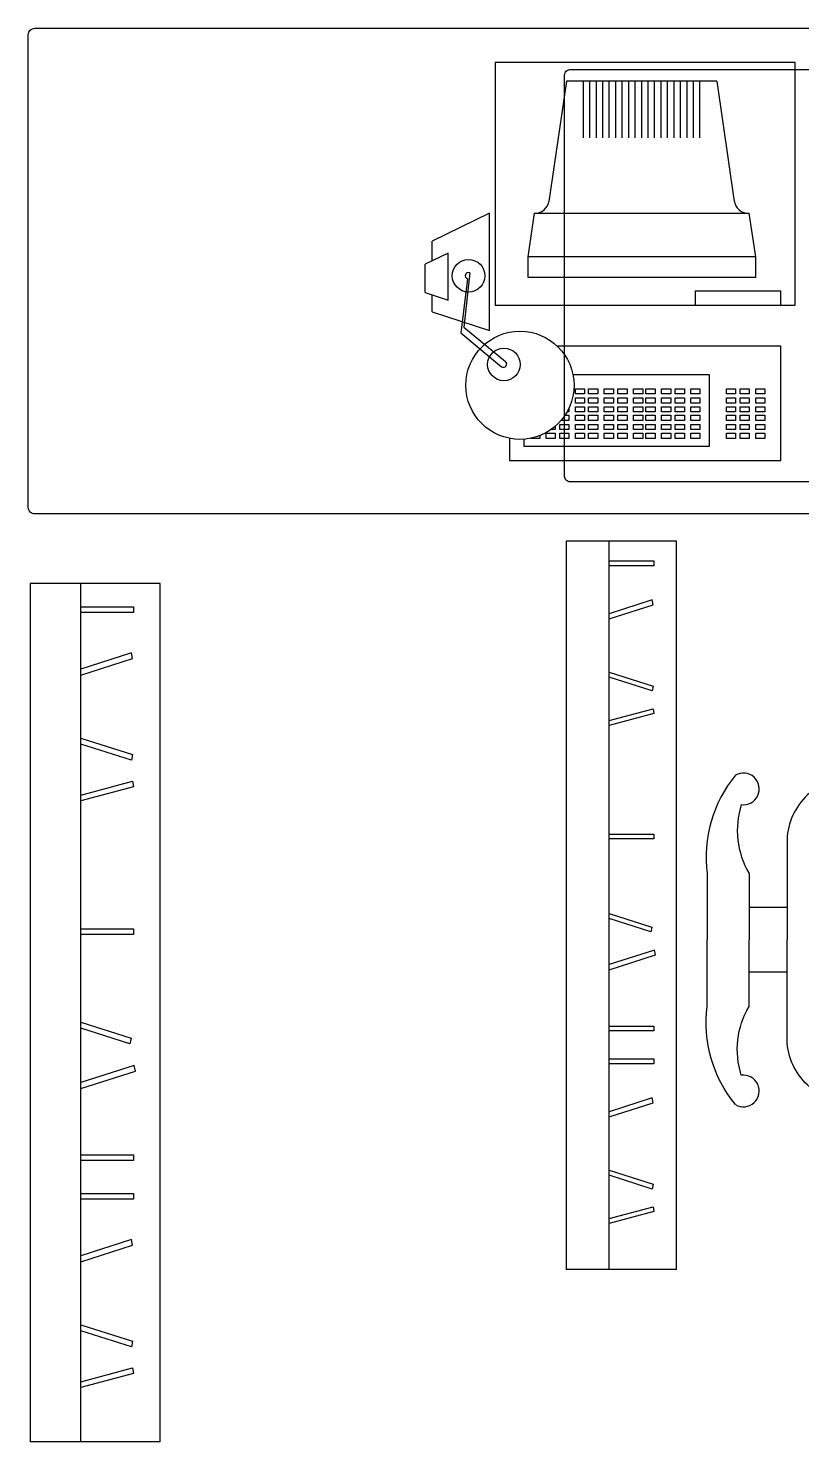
# Model space of a CAD drawing. Header units: millimetres. Extents: x -12161372 to 46643, y -9506984 to 15358.
# Drawn here: x -12161372 to -7529969, y -9355469 to -887861 of the extents above; entities that cross this region are included whole.
import ezdxf

# ---------------------------------------------------------------- set-up
doc = ezdxf.new("R2010")
doc.units = ezdxf.units.MM
doc.layers.add('GRID', color=7, linetype='Continuous', plot=False)

msp = doc.modelspace()

# ---------------------------------------------------------------- linework, layer by layer
at = {"layer": 'GRID'}
for p, q in [((-7568967.462, -1092960.782), (-9365636.525, -1092960.782)), ((-9365636.525, -1092960.782), (-9365636.525, -2547407.167)), ((-7568967.462, -2547407.167), (-7568967.462, -1092960.782)), ((-8937980.587, -1204209.212), (-9043628.362, -1925446.939)), ((-8039140.196, -1204209.212), (-8937980.587, -1204209.212)), ((-8839405.838, -1204209.212), (-8839405.838, -1544755.343)), ((-8800614.554, -1204209.212), (-8800614.554, -1544755.343)), ((-8761823.27, -1204209.212), (-8761823.27, -1544755.343)), ((-8723031.985, -1204209.212), (-8723031.985, -1544755.343)), ((-8684240.701, -1204209.212), (-8684240.701, -1544755.343)), ((-8645449.416, -1204209.212), (-8645449.416, -1544755.343)), ((-8606658.132, -1204209.212), (-8606658.132, -1544755.343)), ((-8567866.848, -1204209.212), (-8567866.848, -1544755.343)), ((-8529075.563, -1204209.212), (-8529075.563, -1544755.343)), ((-8490284.279, -1204209.212), (-8490284.279, -1544755.343)), ((-8451492.995, -1204209.212), (-8451492.995, -1544755.343)), ((-8412701.71, -1204209.212), (-8412701.71, -1544755.343)), ((-8412701.71, -1204209.212), (-8412701.71, -1544755.343)), ((-8373910.426, -1204209.212), (-8373910.426, -1544755.343)), ((-8335119.141, -1204209.212), (-8335119.141, -1544755.343)), ((-8296327.857, -1204209.212), (-8296327.857, -1544755.343)), ((-8257536.573, -1204209.212), (-8257536.573, -1544755.343)), ((-8218745.288, -1204209.212), (-8218745.288, -1544755.343)), ((-8179954.004, -1204209.212), (-8179954.004, -1544755.343)), ((-8141162.719, -1204209.212), (-8141162.719, -1544755.343)), ((-8039140.196, -1204209.212), (-7933492.422, -1925446.939)), ((-9398586.91, -1996167.654), (-9742089.645, -2162728.075)), ((-9398586.91, -2698986.478), (-9398586.91, -1996167.654)), ((-9132383.783, -1996069.892), (-9170717.284, -2257765.577)), ((-9132383.783, -1996069.892), (-7844737.001, -1996069.892)), ((-7805264.073, -2257765.577), (-7844737.001, -1996069.892)), ((-9742089.645, -2281011.2), (-9742089.645, -2162728.075)), ((-9646616.776, -2234717.533), (-9784017.87, -2301341.701)), ((-9646616.776, -2515845.062), (-9646616.776, -2234717.533)), ((-7805264.073, -2257765.577), (-9170717.284, -2257765.577)), ((-9170717.284, -2257765.577), (-9170717.284, -2378739.678)), ((-7805264.073, -2378739.678), (-7805264.073, -2257765.577)), ((-9784017.87, -2470516.755), (-9784017.87, -2301341.701)), ((-9518270.702, -2352471.929), (-9553544.905, -2677926.458)), ((-9531688.26, -2388868.809), (-9571669.866, -2712587.973)), ((-9170717.284, -2378739.678), (-7805264.073, -2378739.678)), ((-9784017.87, -2470516.755), (-9646616.776, -2515845.062)), ((-9742089.645, -2585665.71), (-9742089.645, -2484348.781)), ((-7654523.131, -2461851.497), (-8167857.15, -2461851.497)), ((-8167857.15, -2461851.497), (-8167857.15, -2547407.167)), ((-7654523.131, -2547407.167), (-7654523.131, -2461851.497)), ((-9742089.645, -2585665.71), (-9398586.91, -2698986.478)), ((-9365636.525, -2547407.167), (-7568967.462, -2547407.167)), ((-9553544.905, -2677926.458), (-9304735.496, -2883758.1)), ((-9571669.866, -2712587.973), (-9326971.461, -2915543.719)), ((-7654910.224, -2792884.208), (-8993090.861, -2792884.208)), ((-7654910.224, -3477329.565), (-7654910.224, -2792884.208)), ((-8082688.572, -2963995.547), (-8899570.233, -2963995.547)), ((-8082688.572, -3391773.896), (-8082688.572, -2963995.547)), ((-9280467.947, -3344322.968), (-9280467.947, -3477329.565)), ((-9194912.278, -3349741.17), (-9194912.278, -3391773.896)), ((-9194912.278, -3391773.896), (-8082688.572, -3391773.896)), ((-9280467.947, -3477329.565), (-7654910.224, -3477329.565)), ((-8940003.841, -3959987.725), (-8940003.841, -8324200.428)), ((-8279129.03, -3959987.725), (-8940003.841, -3959987.725)), ((-8682563.428, -8324200.428), (-8682563.428, -3959987.725)), ((-8279129.03, -8324200.428), (-8279129.03, -3959987.725)), ((-12150009.891, -4214994.174), (-12150009.891, -9355468.945)), ((-11371585.345, -4214994.174), (-12150009.891, -4214994.174)), ((-11846778.578, -9355468.945), (-11846778.578, -4214994.174)), ((-11371585.345, -9355468.945), (-11371585.345, -4214994.174)), ((-7617449.894, -6155374.061), (-7844979.728, -6155374.061)), ((-7617449.894, -6543286.905), (-7844979.728, -6543286.905)), ((-8279129.03, -8324200.428), (-8940003.841, -8324200.428)), ((-11371585.345, -9355468.945), (-12150009.891, -9355468.945))]:
    msp.add_line(p, q, dxfattribs=at)
for points in [[(-6417566.335, -3797207.58), (-12122580.311, -3797207.58, -0.4142135624), (-12161371.596, -3758416.296), (-12161371.596, -926652.536, -0.4142135624), (-12122580.311, -887861.252), (-5408992.941, -887861.252)], [(-4073215.44, -3605291.001), (-8916716.396, -3605291.001, -0.4142135624), (-8949649.817, -3572357.581), (-8949649.817, -1168217.9, -0.4142135624), (-8916716.396, -1135284.48), (-3216946.512, -1135284.48)], [(-7926828.815, -5362490.373, 0.2070656746), (-8095862.379, -5952425.485), (-8095862.379, -6349330.483)], [(-5685643.932, -6349330.483), (-5685643.932, -5767461.218, 0.4142135624), (-6073556.776, -5379548.374), (-7237295.307, -5379548.374, 0.4183761947), (-7617449.894, -5767461.218), (-7617449.894, -6349330.483)], [(-7891605.39, -5538427.953, 0.2145783813), (-7844979.728, -5950829.149), (-7844979.728, -6349330.483)], [(-7926828.815, -7336170.594, -0.2070656746), (-8095862.379, -6746235.481), (-8095862.379, -6349330.483)], [(-7891605.39, -7160233.014, -0.2145783813), (-7844979.728, -6747831.818), (-7844979.728, -6349330.483)], [(-5685643.932, -6349330.483), (-5685643.932, -6931199.749, -0.4142135624), (-6073556.776, -7319112.593), (-7237295.307, -7319112.593, -0.4183761947), (-7617449.894, -6931199.749), (-7617449.894, -6349330.483)]]:
    msp.add_lwpolyline(points, format="xyb", dxfattribs=at)
for points in [[(-8830196.221, -3078510.755), (-8885384.426, -3078510.755), (-8885384.426, -3047336.905), (-8830196.221, -3047336.905)], [(-8751013.512, -3078510.755), (-8806201.717, -3078510.755), (-8806201.717, -3047336.905), (-8751013.512, -3047336.905)], [(-8657433.467, -3078510.755), (-8712621.672, -3078510.755), (-8712621.672, -3047336.905), (-8657433.467, -3047336.905)], [(-8575851.027, -3078510.755), (-8631039.231, -3078510.755), (-8631039.231, -3047336.905), (-8575851.027, -3047336.905)], [(-8482270.982, -3078510.755), (-8537459.186, -3078510.755), (-8537459.186, -3047336.905), (-8482270.982, -3047336.905)], [(-8407887.385, -3078510.755), (-8463075.59, -3078510.755), (-8463075.59, -3047336.905), (-8407887.385, -3047336.905)], [(-8314307.34, -3078510.755), (-8369495.545, -3078510.755), (-8369495.545, -3047336.905), (-8314307.34, -3047336.905)], [(-8232724.899, -3078510.755), (-8287913.104, -3078510.755), (-8287913.104, -3047336.905), (-8232724.899, -3047336.905)], [(-8139144.854, -3078510.755), (-8194333.059, -3078510.755), (-8194333.059, -3047336.905), (-8139144.854, -3047336.905)], [(-7925590.88, -3078510.755), (-7980779.085, -3078510.755), (-7980779.085, -3047336.905), (-7925590.88, -3047336.905)], [(-7844008.439, -3078510.755), (-7899196.644, -3078510.755), (-7899196.644, -3047336.905), (-7844008.439, -3047336.905)], [(-7750428.395, -3078510.755), (-7805616.599, -3078510.755), (-7805616.599, -3047336.905), (-7750428.395, -3047336.905)], [(-8830196.221, -3133664.405), (-8885384.426, -3133664.405), (-8885384.426, -3102490.555), (-8830196.221, -3102490.555)], [(-8751013.512, -3133664.405), (-8806201.717, -3133664.405), (-8806201.717, -3102490.555), (-8751013.512, -3102490.555)], [(-8657433.467, -3133664.405), (-8712621.672, -3133664.405), (-8712621.672, -3102490.555), (-8657433.467, -3102490.555)], [(-8575851.027, -3133664.405), (-8631039.231, -3133664.405), (-8631039.231, -3102490.555), (-8575851.027, -3102490.555)], [(-8482270.982, -3133664.405), (-8537459.186, -3133664.405), (-8537459.186, -3102490.555), (-8482270.982, -3102490.555)], [(-8407887.385, -3133664.405), (-8463075.59, -3133664.405), (-8463075.59, -3102490.555), (-8407887.385, -3102490.555)], [(-8314307.34, -3133664.405), (-8369495.545, -3133664.405), (-8369495.545, -3102490.555), (-8314307.34, -3102490.555)], [(-8232724.899, -3133664.405), (-8287913.104, -3133664.405), (-8287913.104, -3102490.555), (-8232724.899, -3102490.555)], [(-8139144.854, -3133664.405), (-8194333.059, -3133664.405), (-8194333.059, -3102490.555), (-8139144.854, -3102490.555)], [(-7925590.88, -3133664.405), (-7980779.085, -3133664.405), (-7980779.085, -3102490.555), (-7925590.88, -3102490.555)], [(-7844008.439, -3133664.405), (-7899196.644, -3133664.405), (-7899196.644, -3102490.555), (-7844008.439, -3102490.555)], [(-7750428.395, -3133664.405), (-7805616.599, -3133664.405), (-7805616.599, -3102490.555), (-7750428.395, -3102490.555)], [(-8830196.221, -3186419.965), (-8885384.426, -3186419.965), (-8885384.426, -3155246.115), (-8830196.221, -3155246.115)], [(-8830196.221, -3236777.213), (-8885384.426, -3236777.213), (-8885384.426, -3205603.363), (-8830196.221, -3205603.363)], [(-8751013.512, -3186419.965), (-8806201.717, -3186419.965), (-8806201.717, -3155246.115), (-8751013.512, -3155246.115)], [(-8751013.512, -3236777.213), (-8806201.717, -3236777.213), (-8806201.717, -3205603.363), (-8751013.512, -3205603.363)], [(-8657433.467, -3186419.965), (-8712621.672, -3186419.965), (-8712621.672, -3155246.115), (-8657433.467, -3155246.115)], [(-8657433.467, -3236777.213), (-8712621.672, -3236777.213), (-8712621.672, -3205603.363), (-8657433.467, -3205603.363)], [(-8575851.027, -3186419.965), (-8631039.231, -3186419.965), (-8631039.231, -3155246.115), (-8575851.027, -3155246.115)], [(-8575851.027, -3236777.213), (-8631039.231, -3236777.213), (-8631039.231, -3205603.363), (-8575851.027, -3205603.363)], [(-8482270.982, -3186419.965), (-8537459.186, -3186419.965), (-8537459.186, -3155246.115), (-8482270.982, -3155246.115)], [(-8482270.982, -3236777.213), (-8537459.186, -3236777.213), (-8537459.186, -3205603.363), (-8482270.982, -3205603.363)], [(-8407887.385, -3186419.965), (-8463075.59, -3186419.965), (-8463075.59, -3155246.115), (-8407887.385, -3155246.115)], [(-8407887.385, -3236777.213), (-8463075.59, -3236777.213), (-8463075.59, -3205603.363), (-8407887.385, -3205603.363)], [(-8314307.34, -3186419.965), (-8369495.545, -3186419.965), (-8369495.545, -3155246.115), (-8314307.34, -3155246.115)], [(-8314307.34, -3236777.213), (-8369495.545, -3236777.213), (-8369495.545, -3205603.363), (-8314307.34, -3205603.363)], [(-8232724.899, -3186419.965), (-8287913.104, -3186419.965), (-8287913.104, -3155246.115), (-8232724.899, -3155246.115)], [(-8232724.899, -3236777.213), (-8287913.104, -3236777.213), (-8287913.104, -3205603.363), (-8232724.899, -3205603.363)], [(-8139144.854, -3186419.965), (-8194333.059, -3186419.965), (-8194333.059, -3155246.115), (-8139144.854, -3155246.115)], [(-8139144.854, -3236777.213), (-8194333.059, -3236777.213), (-8194333.059, -3205603.363), (-8139144.854, -3205603.363)], [(-7925590.88, -3186419.965), (-7980779.085, -3186419.965), (-7980779.085, -3155246.115), (-7925590.88, -3155246.115)], [(-7925590.88, -3236777.213), (-7980779.085, -3236777.213), (-7980779.085, -3205603.363), (-7925590.88, -3205603.363)], [(-7844008.439, -3186419.965), (-7899196.644, -3186419.965), (-7899196.644, -3155246.115), (-7844008.439, -3155246.115)], [(-7844008.439, -3236777.213), (-7899196.644, -3236777.213), (-7899196.644, -3205603.363), (-7844008.439, -3205603.363)], [(-7750428.395, -3186419.965), (-7805616.599, -3186419.965), (-7805616.599, -3155246.115), (-7750428.395, -3155246.115)], [(-7750428.395, -3236777.213), (-7805616.599, -3236777.213), (-7805616.599, -3205603.363), (-7750428.395, -3205603.363)], [(-8923776.266, -3291930.864), (-8978964.471, -3291930.864), (-8978964.471, -3260757.013), (-8923776.266, -3260757.013)], [(-8830196.221, -3291930.864), (-8885384.426, -3291930.864), (-8885384.426, -3260757.013), (-8830196.221, -3260757.013)], [(-8751013.512, -3291930.864), (-8806201.717, -3291930.864), (-8806201.717, -3260757.013), (-8751013.512, -3260757.013)], [(-8657433.467, -3291930.864), (-8712621.672, -3291930.864), (-8712621.672, -3260757.013), (-8657433.467, -3260757.013)], [(-8575851.027, -3291930.864), (-8631039.231, -3291930.864), (-8631039.231, -3260757.013), (-8575851.027, -3260757.013)], [(-8482270.982, -3291930.864), (-8537459.186, -3291930.864), (-8537459.186, -3260757.013), (-8482270.982, -3260757.013)], [(-8407887.385, -3291930.864), (-8463075.59, -3291930.864), (-8463075.59, -3260757.013), (-8407887.385, -3260757.013)], [(-8314307.34, -3291930.864), (-8369495.545, -3291930.864), (-8369495.545, -3260757.013), (-8314307.34, -3260757.013)], [(-8232724.899, -3291930.864), (-8287913.104, -3291930.864), (-8287913.104, -3260757.013), (-8232724.899, -3260757.013)], [(-8139144.854, -3291930.864), (-8194333.059, -3291930.864), (-8194333.059, -3260757.013), (-8139144.854, -3260757.013)], [(-7925590.88, -3291930.864), (-7980779.085, -3291930.864), (-7980779.085, -3260757.013), (-7925590.88, -3260757.013)], [(-7844008.439, -3291930.864), (-7899196.644, -3291930.864), (-7899196.644, -3260757.013), (-7844008.439, -3260757.013)], [(-7750428.395, -3291930.864), (-7805616.599, -3291930.864), (-7805616.599, -3260757.013), (-7750428.395, -3260757.013)], [(-9005358.707, -3344686.423), (-9060546.911, -3344686.423), (-9060546.911, -3313512.573), (-9005358.707, -3313512.573)], [(-8923776.266, -3344686.423), (-8978964.471, -3344686.423), (-8978964.471, -3313512.573), (-8923776.266, -3313512.573)], [(-8830196.221, -3344686.423), (-8885384.426, -3344686.423), (-8885384.426, -3313512.573), (-8830196.221, -3313512.573)], [(-8751013.512, -3344686.423), (-8806201.717, -3344686.423), (-8806201.717, -3313512.573), (-8751013.512, -3313512.573)], [(-8657433.467, -3344686.423), (-8712621.672, -3344686.423), (-8712621.672, -3313512.573), (-8657433.467, -3313512.573)], [(-8575851.027, -3344686.423), (-8631039.231, -3344686.423), (-8631039.231, -3313512.573), (-8575851.027, -3313512.573)], [(-8482270.982, -3344686.423), (-8537459.186, -3344686.423), (-8537459.186, -3313512.573), (-8482270.982, -3313512.573)], [(-8407887.385, -3344686.423), (-8463075.59, -3344686.423), (-8463075.59, -3313512.573), (-8407887.385, -3313512.573)], [(-8314307.34, -3344686.423), (-8369495.545, -3344686.423), (-8369495.545, -3313512.573), (-8314307.34, -3313512.573)], [(-8232724.899, -3344686.423), (-8287913.104, -3344686.423), (-8287913.104, -3313512.573), (-8232724.899, -3313512.573)], [(-8139144.854, -3344686.423), (-8194333.059, -3344686.423), (-8194333.059, -3313512.573), (-8139144.854, -3313512.573)], [(-7925590.88, -3344686.423), (-7980779.085, -3344686.423), (-7980779.085, -3313512.573), (-7925590.88, -3313512.573)], [(-7844008.439, -3344686.423), (-7899196.644, -3344686.423), (-7899196.644, -3313512.573), (-7844008.439, -3313512.573)], [(-7750428.395, -3344686.423), (-7805616.599, -3344686.423), (-7805616.599, -3313512.573), (-7750428.395, -3313512.573)]]:
    msp.add_lwpolyline(points, close=True, dxfattribs=at)
for points in [[(-8947422.151, -3205603.363), (-8923776.266, -3205603.363), (-8923776.266, -3236777.213), (-8970914.617, -3236777.213)], [(-8923776.266, -3163407.497), (-8923776.266, -3186419.965), (-8935640.779, -3186419.965)], [(-9005358.707, -3271481.846), (-9005358.707, -3291930.864), (-9031583.947, -3291930.864)], [(-9098938.752, -3328086.127), (-9098938.752, -3344686.423), (-9154126.956, -3344686.423), (-9154126.956, -3344283.501)], [(-8682563.428, -4078274.621), (-8415270.685, -4078274.621), (-8415270.685, -4107398.106), (-8682563.428, -4107398.106)], [(-8682563.428, -4425195.027), (-8419476.952, -4341192.01), (-8425331.882, -4312663.126), (-8682563.428, -4394796.674)], [(-11846778.578, -4354320.748), (-11531942.502, -4354320.748), (-11531942.502, -4388624.425), (-11846778.578, -4388624.425)], [(-11846778.578, -4762947.851), (-11536896.937, -4664003.227), (-11543793.284, -4630399.913), (-11846778.578, -4727142.547)], [(-8682563.428, -4745433.199), (-8419476.952, -4829436.216), (-8425331.882, -4857965.1), (-8682563.428, -4775831.552)], [(-8682563.428, -5035336.542), (-8420276.906, -4964352.339), (-8415270.685, -4993042.323), (-8682563.428, -5065381.39)], [(-11846778.578, -5140146.755), (-11536896.937, -5239091.379), (-11543793.284, -5272694.693), (-11846778.578, -5175952.059)], [(-11846778.578, -5481615.176), (-11537839.179, -5398005.02), (-11531942.502, -5431798.088), (-11846778.578, -5517004.098)], [(-8682563.428, -5714827.068), (-8415270.685, -5714827.068), (-8415270.685, -5743950.554), (-8682563.428, -5743950.554)], [(-8682563.428, -6190346.565), (-8426753.247, -6272026.274), (-8432608.177, -6300555.158), (-8682563.428, -6220744.917)], [(-11846778.578, -6281966.612), (-11531942.502, -6281966.612), (-11531942.502, -6316270.289), (-11846778.578, -6316270.289)], [(-8682563.428, -6527708.797), (-8404924.362, -6439059.167), (-8410779.293, -6410530.283), (-8682563.428, -6497310.445)], [(-11846778.578, -6842066.713), (-11545467.466, -6938274.783), (-11552363.813, -6971878.097), (-11846778.578, -6877872.017)], [(-8682563.428, -6865203.131), (-8415270.685, -6865203.131), (-8415270.685, -6894326.617), (-8682563.428, -6894326.617)], [(-11846778.578, -7239435.532), (-11519755.88, -7135017.8), (-11526652.226, -7101414.486), (-11846778.578, -7203630.227)], [(-8682563.428, -7061786.439), (-8415270.685, -7061786.439), (-8415270.685, -7090909.925), (-8682563.428, -7090909.925)], [(-8682563.428, -7408706.845), (-8419476.952, -7324703.829), (-8425331.882, -7296174.945), (-8682563.428, -7378308.492)], [(-11846778.578, -7636959.948), (-11531942.502, -7636959.948), (-11531942.502, -7671263.625), (-11846778.578, -7671263.625)], [(-8682563.428, -7728945.018), (-8419476.952, -7812948.034), (-8425331.882, -7841476.918), (-8682563.428, -7759343.37)], [(-11846778.578, -7868509.508), (-11531942.502, -7868509.508), (-11531942.502, -7902813.186), (-11846778.578, -7902813.186)], [(-8682563.428, -8018848.36), (-8420276.906, -7947864.157), (-8415270.685, -7976554.141), (-8682563.428, -8048893.209)], [(-11846778.578, -8277136.612), (-11536896.937, -8178191.987), (-11543793.284, -8144588.674), (-11846778.578, -8241331.307)], [(-11846778.578, -8654335.516), (-11536896.937, -8753280.14), (-11543793.284, -8786883.453), (-11846778.578, -8690140.82)], [(-11846778.578, -8995803.936), (-11537839.179, -8912193.78), (-11531942.502, -8945986.848), (-11846778.578, -9031192.858)]]:
    msp.add_lwpolyline(points, dxfattribs=at)
for centre, radius in [((-9524979.481, -2370670.369), 97740.55), ((-9217396.7, -3026590.648), 323931.797), ((-9313408.858, -2901853.043), 97740.55)]:
    msp.add_circle(centre, radius, dxfattribs=at)
for centre, radius, start, end in [((-9128260.59, -1910168.537), 86000.253, 267.2519594015, 353.5662399602), ((-7848860.194, -1910168.537), 86000.253, 186.4337600398, 272.7480405985), ((-9524979.481, -2370670.369), 19395.642, 69.7638023798, 249.7638023798), ((-9315853.479, -2899650.91), 19395.642, 235.0248815245, 55.0248815245), ((-7879174.067, -5444444.424), 94802.118, 262.4651526146, 120.177200555), ((-7879174.067, -7254216.543), 94802.118, 239.822799445, 97.5348473854)]:
    msp.add_arc(centre, radius, start, end, dxfattribs=at)

doc.saveas('drawing.dxf')
